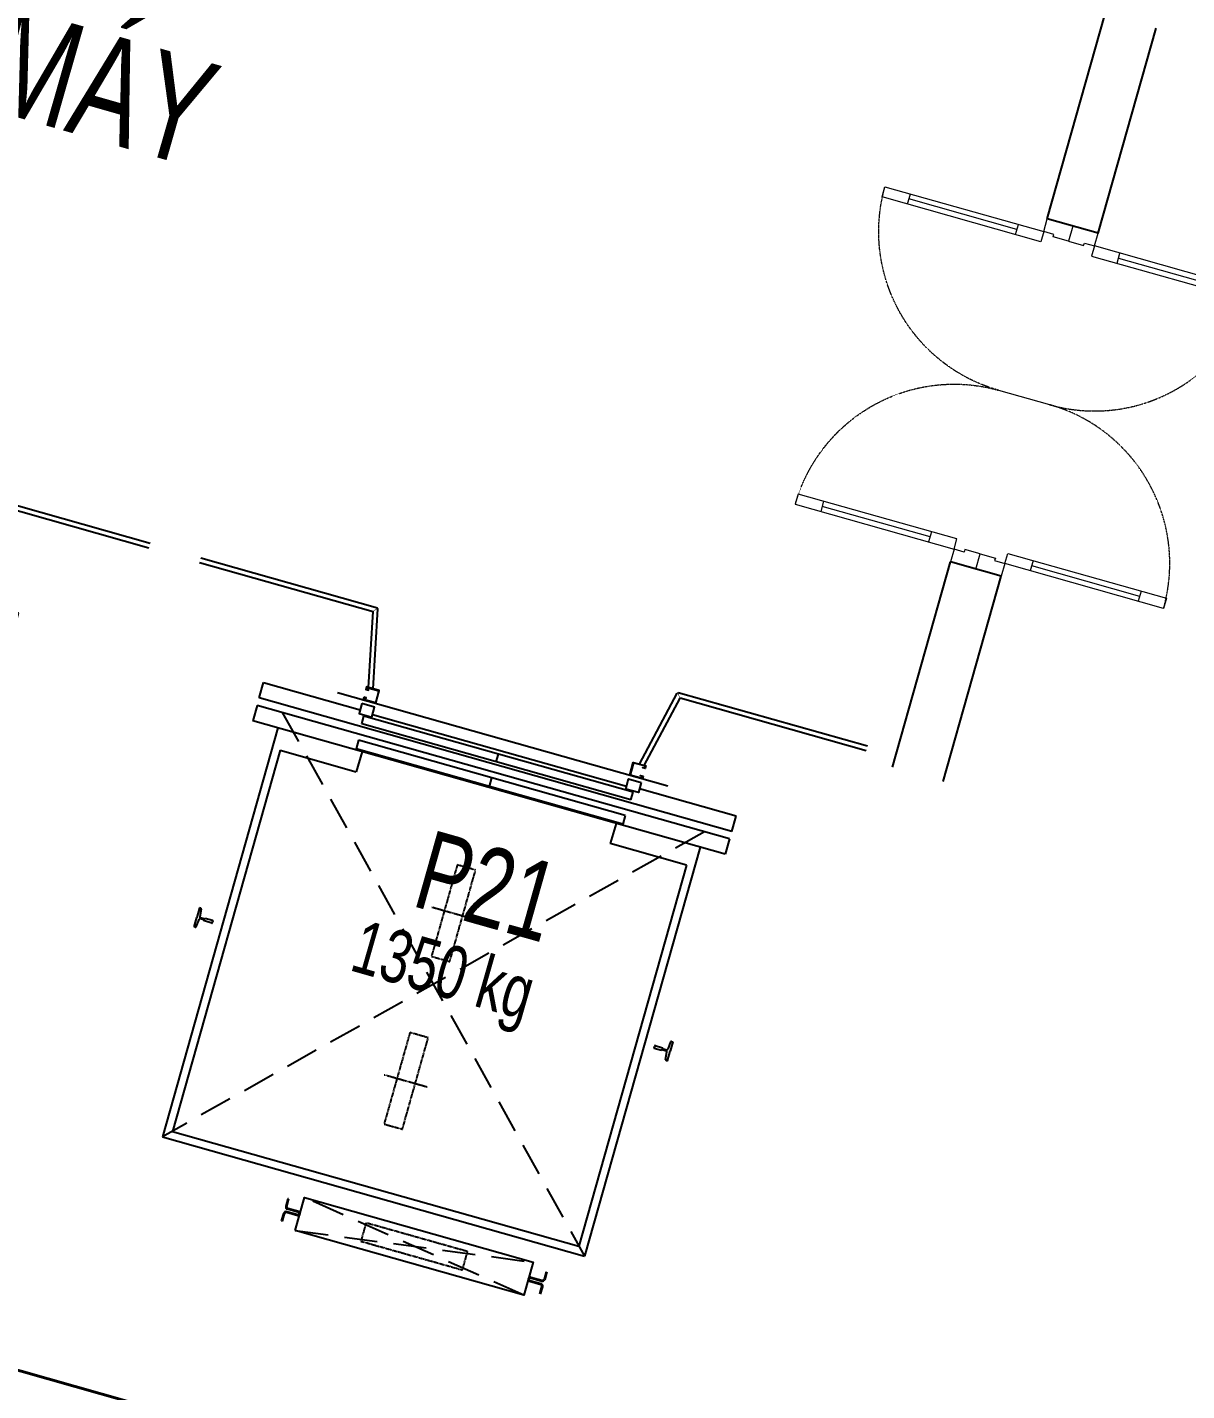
# Model space of a CAD drawing. Header units: millimetres. Extents: x -361702973 to 361248309, y -278557090 to 278849308.
# Drawn here: x -52084 to -47691, y 93079 to 98244 of the extents above; entities that cross this region are included whole.
import ezdxf
from ezdxf.enums import TextEntityAlignment as Align
from ezdxf.xclip import XClip

# ---------------------------------------------------------------- set-up
doc = ezdxf.new("R2010")
doc.units = ezdxf.units.MM
doc.header["$MEASUREMENT"] = 0
doc.header["$XCLIPFRAME"] = 0
for name, pattern in [('CENTERX2', [4, 2.5, -0.5, 0.5, -0.5]), ('HIDDEN', [0.375, 0.25, -0.125]), ('PHANTOMX2', [5, 2.5, -0.5, 0.5, -0.5, 0.5, -0.5]), ('Xref_NT1+NT2_MBDV Cot vach_220729$0$HIDDEN2', [0.1875, 0.125, -0.0625])]:
    doc.linetypes.add(name, pattern=pattern)
for name, color, linetype in [('A-ANNO-ROOM', 50, 'Continuous'), ('IDEA - dim', 251, 'Continuous'), ('KT-Net manh', 139, 'Continuous'), ('KT-Noi that', 32, 'Continuous'), ('Xref_NT1+NT2_MBDV Cot vach_220729$0$KT-Text', 7, 'Continuous'), ('Xref_NT1+NT2_MBDV Cot vach_220729$0$KT-Tuong', 1, 'Continuous'), ('Xref_ST_MBDV Cot vach 30.7.2022$0$KT-Text', 7, 'Continuous')]:
    doc.layers.add(name, color=color, linetype=linetype)
for name, color, linetype, lineweight in [('KT-Kich thuoc', 159, 'Continuous', 18), ('KT-Net cat', 1, 'Continuous', 40), ('Xref_NT1+NT2_MBDV Cot vach_220729$0$CUA', 37, 'Continuous', 13), ('Xref_NT1+NT2_MBDV Cot vach_220729$0$KT-Kich thuoc', 159, 'Continuous', 18)]:
    doc.layers.add(name, color=color, linetype=linetype, lineweight=lineweight)
doc.styles.add('220126_HDN_HBA typical plan$0$211210_HDN_HBA_TYPICAL PLAN CORE OPT 1$0$HBA-Text', font='GOTHIC.TTF')
doc.styles.add('Xref_NT1+NT2_MBDV Cot vach_220729$0$Arial', font='arial.ttf', dxfattribs={"width": 0.7})

# ---------------------------------------------------------------- blocks, each defined once
blk = doc.blocks.new('*U307')
for p, q in [((-1260, -100), (-1300, -100)), ((-1280, -100), (-1280, -525)), ((-90, -100), (-50, -100)), ((-70, -100), (-70, -525)), ((-1260, -525), (-1300, -525)), ((-90, -525), (-50, -525))]:
    blk.add_line(p, q)
for points in [[(-1350, 100), (-1290, 100), (-1290, 40), (-1300, 40), (-1300, 0), (-1350, 0)], [(0, 100), (-60, 100), (-60, 40), (-50, 40), (-50, 0), (0, 0)], [(-1300, 0), (-1260, 0), (-1260, -625), (-1300, -625)], [(-50, 0), (-90, 0), (-90, -625), (-50, -625)]]:
    blk.add_lwpolyline(points, close=True)
at = {"linetype": 'Xref_NT1+NT2_MBDV Cot vach_220729$0$HIDDEN2'}
for centre, start, end in [((-1300, 0), 270, 0), ((-50, 0), 180, 270)]:
    blk.add_arc(centre, 625, start, end, dxfattribs=at)
blk = doc.blocks.new('TM KHACH CH (NT2)')
at = {"layer": 'KT-Net manh'}
for p, q in [((2832, 100), (2832, -583.1)), ((2850, 100), (2850, -595.3)), ((2500, -537.5), (2500, -1837.5)), ((2550, -644.8), (2832, -583.1)), ((2550, -663.3), (2847, -598.3)), ((2847, -595.3), (2847, -598.3)), ((2850, -595.3), (2847, -595.3)), ((2550, -1711.7), (2847, -1776.7)), ((2550, -1730.2), (2832, -1791.9)), ((2832, -2525), (2832, -1791.9)), ((2847, -1779.7), (2847, -1776.7)), ((2850, -1779.7), (2847, -1779.7)), ((2850, -2525), (2850, -1779.7))]:
    blk.add_line(p, q, dxfattribs=at)
at = {"layer": 'KT-Net manh', "const_width": 2}
for points in [[(2847, -595.3), (2832, -583.1)], [(2847, -1779.7), (2832, -1791.9)]]:
    blk.add_lwpolyline(points, dxfattribs=at)
at = {"layer": 'KT-Net manh', "ltscale": 2}
for points in [[(2510, -637.5), (2500, -637.5), (2500, -687.5), (2550, -687.5), (2550, -637.5), (2540, -637.5), (2540, -647.5), (2541.6, -647.5), (2541.6, -639.1), (2548.4, -639.1), (2548.4, -685.9), (2501.6, -685.9), (2501.6, -639.1), (2508.4, -639.1), (2508.4, -647.5), (2510, -647.5)], [(2510, -1737.5), (2500, -1737.5), (2500, -1687.5), (2550, -1687.5), (2550, -1737.5), (2540, -1737.5), (2540, -1727.5), (2541.6, -1727.5), (2541.6, -1735.9), (2548.4, -1735.9), (2548.4, -1689.1), (2501.6, -1689.1), (2501.6, -1735.9), (2508.4, -1735.9), (2508.4, -1727.5), (2510, -1727.5)]]:
    blk.add_lwpolyline(points, close=True, dxfattribs=at)
at = {"layer": 'KT-Noi that', "linetype": 'Continuous'}
for p, q in [((1497.5, -260.5, 0), (1497.5, -255.5, 0)), ((1497.5, -255.5, 0), (1535, -255.5, 0)), ((1572.5, -255.5, 0), (1535, -255.5, 0)), ((1572.5, -260.5, 0), (1572.5, -255.5, 0)), ((1500.5, -263.5, 0), (1530, -266.6, 0)), ((1530, -316.5, 0), (1530, -287.5, 0)), ((1533, -283.4, 0), (1533, -269.6, 0)), ((1537.1, -283.4, 0), (1537.1, -269.6, 0)), ((1540, -316.5, 0), (1540, -287.5, 0)), ((1569.5, -263.5, 0), (1540.1, -266.6, 0)), ((1531, -317.5, 0), (1535, -317.5, 0)), ((1539, -317.5, 0), (1535, -317.5, 0)), ((516.5, -877.5, 0), (545.6, -877.5, 0)), ((516.5, -880.7, 0), (516.5, -877.5, 0)), ((603.5, -877.5, 0), (574.4, -877.5, 0)), ((603.5, -880.7, 0), (603.5, -877.5, 0)), ((516.5, -880.7, 0), (545.6, -880.7, 0)), ((551.8, -931.3, 0), (551.8, -886.9, 0)), ((555, -931.3, 0), (555, -886.9, 0)), ((565, -931.3, 0), (565, -886.9, 0)), ((568.2, -931.3, 0), (568.2, -886.9, 0)), ((603.5, -880.7, 0), (574.4, -880.7, 0)), ((558, -934.3, 0), (562, -934.3, 0)), ((558, -937.5, 0), (562, -937.5, 0)), ((551.8, -1843.7, 0), (551.8, -1888.1, 0)), ((555, -1843.7, 0), (555, -1888.1, 0)), ((558, -1837.5, 0), (562, -1837.5, 0)), ((558, -1840.7, 0), (562, -1840.7, 0)), ((565, -1843.7, 0), (565, -1888.1, 0)), ((568.2, -1843.7, 0), (568.2, -1888.1, 0)), ((516.5, -1894.3, 0), (545.6, -1894.3, 0)), ((516.5, -1897.5, 0), (545.6, -1897.5, 0)), ((603.5, -1894.3, 0), (574.4, -1894.3, 0)), ((603.5, -1897.5, 0), (574.4, -1897.5, 0)), ((1530, -2058.5, 0), (1530, -2087.5, 0)), ((1531, -2057.5, 0), (1535, -2057.5, 0)), ((1539, -2057.5, 0), (1535, -2057.5, 0)), ((1540, -2058.5, 0), (1540, -2087.5, 0)), ((1497.5, -2114.5, 0), (1497.5, -2119.5, 0)), ((1500.5, -2111.5, 0), (1529.9, -2108.4, 0)), ((1532.9, -2091.6, 0), (1532.9, -2105.4, 0)), ((1537.1, -2091.6, 0), (1537.1, -2105.4, 0)), ((1569.5, -2111.5, 0), (1540.1, -2108.4, 0)), ((1572.5, -2114.5, 0), (1572.5, -2119.5, 0)), ((1497.5, -2119.5, 0), (1535, -2119.5, 0)), ((1572.5, -2119.5, 0), (1535, -2119.5, 0))]:
    blk.add_line(p, q, dxfattribs=at)
at = {"layer": 'KT-Noi that', "linetype": 'Continuous', "ltscale": 2}
for p, q in [((2310, -2117.5, 0), (2310, -257.5, 0)), ((2370, -257.5, 0), (2310, -257.5, 0)), ((2370, -2117.5, 0), (2370, -257.5, 0)), ((2400, -2117.5, 0), (2400, -257.5, 0)), ((2400, -257.5, 0), (2460, -257.5, 0)), ((2460, -257.5, 0), (2460, -637.5, 0)), ((700, -356.5, 0), (700, -2018.5, 0)), ((2310, -356.5, 0), (700, -356.5, 0)), ((730, -387.5, 0), (730, -1987.5, 0)), ((2230, -387.5, 0), (730, -387.5, 0)), ((2230, -387.5, 0), (2230, -687.5, 0)), ((2314, -1712.5, 0), (2314, -662.5, 0)), ((2348, -662.5, 0), (2314, -662.5, 0)), ((2348, -1712.5, 0), (2348, -662.5, 0)), ((2411, -1717.5, 0), (2411, -657.5, 0)), ((2411, -657.5, 0), (2441.3, -657.5, 0)), ((2441.3, -1717.5, 0), (2441.3, -657.5, 0)), ((2310, -687.5, 0), (2230, -687.5, 0)), ((2455, -1687.5, 0), (2455, -687.5, 0)), ((2314, -1187.5, 0), (2348, -1187.5, 0)), ((2411, -1187.5, 0), (2441.3, -1187.5, 0)), ((2230, -1987.5, 0), (2230, -1687.5, 0)), ((2310, -1687.5, 0), (2230, -1687.5, 0)), ((2348, -1712.5, 0), (2314, -1712.5, 0)), ((2411, -1717.5, 0), (2441.3, -1717.5, 0)), ((2460, -2117.5, 0), (2460, -1737.5, 0)), ((2230, -1987.5, 0), (730, -1987.5, 0)), ((2310, -2018.5, 0), (700, -2018.5, 0)), ((2370, -2117.5, 0), (2310, -2117.5, 0)), ((2400, -2117.5, 0), (2460, -2117.5, 0))]:
    blk.add_line(p, q, dxfattribs=at)
at = {"layer": 'KT-Noi that', "linetype": 'HIDDEN', "ltscale": 500}
for p, q in [((2370, -356.5, 0), (700, -2018.5, 0)), ((2370, -2018.5, 0), (700, -356.5, 0)), ((495, -937.5, 0), (625, -1837.5, 0)), ((495, -1837.5, 0), (625, -937.5, 0))]:
    blk.add_line(p, q, dxfattribs=at)
at = {"layer": 'KT-Noi that', "linetype": 'CENTERX2'}
for p, q in [((1155, -1101.5, 0), (1155, -1270.8, 0)), ((1815, -1101.5, 0), (1815, -1270.8, 0))]:
    blk.add_line(p, q, dxfattribs=at)
at = {"layer": 'KT-Noi that', "linetype": 'Continuous', "ltscale": 2, "elevation": 0}
for points in [[(2485, -637.5), (2445, -637.5), (2445, -687.5), (2485, -687.5)], [(495, -937.5), (625, -937.5), (625, -1837.5), (495, -1837.5)], [(2485, -1737.5), (2445, -1737.5), (2445, -1687.5), (2485, -1687.5)]]:
    blk.add_lwpolyline(points, close=True, dxfattribs=at)
at = {"layer": 'KT-Noi that', "linetype": 'PHANTOMX2', "elevation": 0}
for points in [[(524, -1187.5), (524, -1587.5), (596, -1587.5), (596, -1187.5)], [(975, -1151.5), (975, -1223.5), (1335, -1223.5), (1335, -1151.5)], [(1635, -1151.5), (1635, -1223.5), (1995, -1223.5), (1995, -1151.5)]]:
    blk.add_lwpolyline(points, close=True, dxfattribs=at)
at = {"layer": 'KT-Noi that', "linetype": 'Continuous'}
for centre, radius, start, end in [((1500.5, -260.5, 0), 3, 179.9996, 269.9996), ((1530, -269.6, 0), 3, 359.9996, 89.9996), ((1527.7, -282.8, 0), 5.25, 295.6694, 353.3169), ((1540.1, -269.6, 0), 3, 89.9996, 179.9996), ((1542.3, -282.8, 0), 5.25, 186.6824, 244.3299), ((1569.5, -260.5, 0), 3, 269.9996, 359.9996), ((1531, -316.5, 0), 1, 179.9996, 269.9996), ((1539, -316.5, 0), 1, 269.9996, 359.9996), ((545.6, -886.9, 0), 9.4, 359.9996, 89.9996), ((574.4, -886.9, 0), 9.4, 89.9996, 179.9996), ((545.6, -886.9, 0), 6.2, 359.9996, 89.9996), ((574.4, -886.9, 0), 6.2, 89.9996, 179.9996), ((558, -931.3, 0), 6.2, 179.9996, 269.9996), ((558, -931.3, 0), 3, 179.9996, 269.9996), ((562, -931.3, 0), 6.2, 269.9996, 359.9996), ((562, -931.3, 0), 3, 269.9996, 359.9996), ((558, -1843.7, 0), 6.2, 89.9996, 179.9996), ((558, -1843.7, 0), 3, 89.9996, 179.9996), ((562, -1843.7, 0), 6.2, 359.9996, 89.9996), ((562, -1843.7, 0), 3, 359.9996, 89.9996), ((545.6, -1888.1, 0), 6.2, 269.9996, 359.9996), ((545.6, -1888.1, 0), 9.4, 269.9996, 359.9996), ((574.4, -1888.1, 0), 9.4, 179.9996, 269.9996), ((574.4, -1888.1, 0), 6.2, 179.9996, 269.9996), ((1531, -2058.5, 0), 1, 89.9996, 179.9996), ((1539, -2058.5, 0), 1, 359.9996, 89.9996), ((1500.5, -2114.5, 0), 3, 89.9996, 179.9996), ((1529.9, -2105.4, 0), 3, 269.9996, 359.9996), ((1527.7, -2092.2, 0), 5.25, 6.6824, 64.3299), ((1542.3, -2092.2, 0), 5.25, 115.6694, 173.3169), ((1540.1, -2105.4, 0), 3, 179.9996, 269.9996), ((1569.5, -2114.5, 0), 3, 359.9996, 89.9996)]:
    blk.add_arc(centre, radius, start, end, dxfattribs=at)
blk = doc.blocks.new('31')
at = {"layer": 'KT-Net cat'}
blk.add_line((0, -9600), (0, -870), dxfattribs=at)
blk = doc.blocks.new('ĂERWER')
at = {"layer": 'Xref_NT1+NT2_MBDV Cot vach_220729$0$KT-Text', "extrusion": (-7.84266e-08, 2.27976e-08, 1), "style": 'Xref_NT1+NT2_MBDV Cot vach_220729$0$Arial', "oblique": 360, "width": 0.7}
blk.add_text('P21', height=300, rotation=344.2212, dxfattribs=at).set_placement((-50425.2, 94584.7, 0), align=Align.CENTER)
at = {"layer": 'Xref_NT1+NT2_MBDV Cot vach_220729$0$KT-Text', "style": 'Xref_NT1+NT2_MBDV Cot vach_220729$0$Arial', "width": 0.7}
blk.add_text('1350 kg', height=200, rotation=344, dxfattribs=at).set_placement((-50576.9, 94315.8, 0), align=Align.CENTER)
blk = doc.blocks.new('A$C21AF0CCA')
at = {"layer": 'A-ANNO-ROOM', "insert": (1197.6, 814.7), "char_height": 600, "attachment_point": 2, "rotation": 0.1054, "style": '220126_HDN_HBA typical plan$0$211210_HDN_HBA_TYPICAL PLAN CORE OPT 1$0$HBA-Text'}
blk.add_mtext_dynamic_manual_height_columns('A2a+', width=722857412.874, gutter_width=9765.6, heights=[0], dxfattribs=at)

msp = doc.modelspace()

# ---------------------------------------------------------------- linework, layer by layer
at = {"layer": 'Xref_NT1+NT2_MBDV Cot vach_220729$0$KT-Kich thuoc', "ltscale": 0.5}
msp.add_line((-48210.5, 96814), (-48403, 96868.4), dxfattribs=at)
at = {"layer": 'Xref_NT1+NT2_MBDV Cot vach_220729$0$KT-Tuong', "ltscale": 0.5}
for p, q in [((-48219.4, 97518), (-47999.9, 98295)), ((-48027, 97463.6), (-47807.4, 98240.6)), ((-48027, 97463.6), (-48219.4, 97518)), ((-48806.1, 95441.8), (-48586.5, 96218.8)), ((-48394.1, 96164.4), (-48586.5, 96218.8)), ((-48613.6, 95387.4), (-48394.1, 96164.4))]:
    msp.add_line(p, q, dxfattribs=at)

# ---------------------------------------------------------------- block references
at = {"layer": 'KT-Kich thuoc', "rotation": 74.22122041141273}
for p in [(-54824.2, 94232.6), (-52105.6, 93464.4)]:
    msp.add_blockref('TM KHACH CH (NT2)', p, dxfattribs=at)
at = {"layer": 'Xref_NT1+NT2_MBDV Cot vach_220729$0$CUA', "xscale": -1, "rotation": 254.2212083034433}
msp.add_blockref('*U307', (-48219.4, 97518), dxfattribs=at)
at = {"layer": 'Xref_NT1+NT2_MBDV Cot vach_220729$0$CUA', "rotation": 74.22120830339313}
msp.add_blockref('*U307', (-48027, 97463.6), dxfattribs=at)

# ---------------------------------------------------------------- texts
at = {"layer": 'Xref_NT1+NT2_MBDV Cot vach_220729$0$KT-Text', "extrusion": (-2.27976e-08, -7.84266e-08, 1), "style": 'Xref_NT1+NT2_MBDV Cot vach_220729$0$Arial', "oblique": 360, "width": 0.7}
msp.add_text('SẢNH THANG MÁY', height=400, rotation=344, dxfattribs=at).set_placement((-53140.7, 98194.8, 0), align=Align.CENTER)

# ---------------------------------------------------------------- next in the draw order: block references
at = {"layer": 'IDEA - dim', "rotation": 254.2212141373278}
msp.add_blockref('31', (-49456.6, 92404.2), dxfattribs=at)

# ---------------------------------------------------------------- next in the draw order: block references
at = {"layer": 'A-ANNO-ROOM'}
for p in [(-193366.6, 192838, 0), (-194725.1, 187914.8, 0), (-204628.5, 156603.4, 0), (-263479.6, 50485.1, 0), (-269121.2, 49296.6, 0), (-249390.3, 45734.4, 0), (-231828.1, 44407.8, 0), (-260545.4, 42210.5, 0), (-266006, 40714.4, 0), (-231175.9, 40645.5, 0), (-228303.7, 35687.8, 0)]:
    msp.add_blockref('A$C21AF0CCA', p, dxfattribs=at)
at = {"layer": 'Xref_ST_MBDV Cot vach 30.7.2022$0$KT-Text'}
ref = msp.add_blockref('ĂERWER', (42.7, 261.9, 0), dxfattribs=at)
XClip(ref).set_block_clipping_path([(-144477.0074103733, 60903.2857308239), (7522.9925896267, 145973.2060304426)])

doc.saveas('drawing.dxf')
